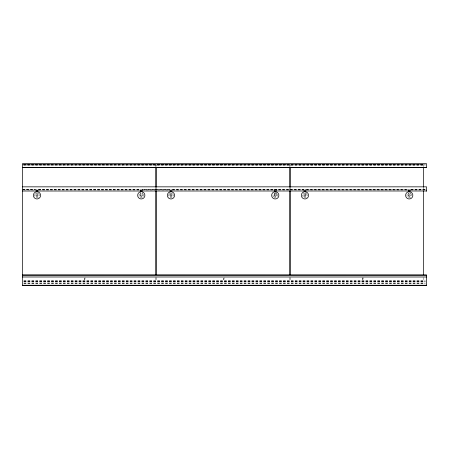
<?xml version="1.0" encoding="UTF-8"?>
<svg xmlns="http://www.w3.org/2000/svg" width="449" height="449" viewBox="0 0 449 449"><rect width="100%" height="100%" fill="white"/><g stroke="black" fill="none" stroke-linecap="round" stroke-linejoin="round"><path stroke-width="0.34" stroke-dasharray="2.25 1.68" d="M23.853 164.575L425.147 164.575M23.853 164.671L425.147 164.671M22.45 164.789L155.702 164.789L155.702 166.366M23.853 164.946L425.147 164.946M22.45 164.968L155.702 164.968M156.426 164.968L289.678 164.968M290.402 164.968L423.654 164.968M23.853 165.109L425.147 165.109M22.45 189.315L426.55 189.315M22.45 189.77L35.409 189.77M38.586 189.77L140.374 189.77L140.374 189.315M169.778 189.77L142.187 189.77L142.187 189.315M172.573 189.77L304.04 189.77L304.04 189.315M306.549 189.77L408.326 189.77L408.326 189.315M410.818 189.77L426.55 189.77M22.45 189.86L35.409 189.86M38.586 189.86L140.374 189.86M142.187 189.86L169.778 189.86M172.573 189.86L304.04 189.86M306.549 189.86L408.326 189.86M410.818 189.86L426.55 189.86M23.814 189.994L35.409 189.994M38.586 189.994L140.374 189.994M142.187 189.994L169.778 189.994M172.573 189.994L304.04 189.994M306.549 189.994L408.326 189.994M410.818 189.994L425.181 189.994M362.365 278.812L363.089 278.812M84.345 278.812L84.345 279.357L84.923 279.357M223.389 278.812L223.389 279.357L223.967 279.357M362.365 277.628L362.433 279.357L363.017 279.357M23.853 280.535L425.147 280.535M23.853 280.99L425.147 280.99M23.853 281.169L425.147 281.169M23.853 281.428L425.147 281.428M23.853 281.517L425.147 281.517M23.853 282.965L425.147 282.965M23.853 283.162L425.147 283.162M23.853 283.341L425.147 283.341M362.433 279.357L363.022 279.357L363.089 277.628M223.389 279.357L223.978 279.357L223.978 278.812M84.345 279.357L84.934 279.357L84.934 278.812M423.654 166.366L423.654 164.789L290.402 164.789L290.402 166.366M423.654 188.03L423.654 190.129M423.654 277.493L423.654 281.169M410.139 189.315L410.139 189.77M409.23 191.723L409.23 192.694M305.853 189.315L305.853 189.77M290.402 188.03L290.402 190.129M290.402 277.493L290.402 281.169M290.099 189.315L290.099 190.443M289.678 166.366L289.678 164.789L156.426 164.789L156.426 166.366M289.678 188.03L289.678 190.129M289.678 277.493L289.678 281.169M276.163 189.315L276.163 189.77M275.254 191.235L275.254 194.294M274.35 189.315L274.35 189.77M224.045 277.628L224.045 278.812L223.321 278.812L223.321 277.628M171.877 189.315L171.877 189.77M170.064 189.315L170.064 189.77M156.426 188.03L156.426 190.129M156.426 277.493L156.426 281.169M156.123 189.315L156.123 190.443M155.702 188.03L155.702 190.129M155.702 277.493L155.702 281.169M85.001 277.628L85.001 278.812L84.277 278.812L84.277 277.628M37.901 189.315L37.901 189.77M36.998 191.723L36.998 192.694M36.088 189.315L36.088 189.77M277.235 194.209A2.284 2.284 0 0 1 274.115 197.33M273.637 196.965A2.284 2.284 0 0 1 273.278 194.209M275.254 193.064A2.284 2.284 0 0 1 275.849 193.143M306.566 193.732A2.284 2.284 0 0 1 303.805 197.33M303.333 196.965A2.284 2.284 0 0 1 302.968 194.209M172.949 194.209A2.284 2.284 0 0 1 172.59 196.965M172.113 197.33A2.284 2.284 0 0 1 169.357 193.732M143.259 194.209A2.284 2.284 0 0 1 142.894 196.965M142.423 197.33A2.284 2.284 0 0 1 139.661 193.732M38.614 193.732A2.284 2.284 0 0 1 38.614 196.965A2.284 2.284 0 0 1 35.381 196.965A2.284 2.284 0 0 1 35.381 193.732M410.846 193.732A2.284 2.284 0 0 1 410.846 196.965A2.284 2.284 0 0 1 407.613 196.965A2.284 2.284 0 0 1 407.613 193.732"/><path stroke-width="0.67" d="M37.901 190.443C38.58 191.499 35.409 191.504 36.088 190.443M142.187 190.443C142.866 191.499 139.695 191.504 140.374 190.443M171.877 190.443C172.556 191.499 169.385 191.504 170.064 190.443M274.35 190.443C273.666 191.499 276.837 191.504 276.163 190.443M305.853 190.443C306.532 191.499 303.361 191.504 304.04 190.443M410.139 190.443C410.818 191.504 407.647 191.499 408.326 190.443M140.644 191.134L141.514 191.033M408.59 191.134L409.466 191.033M36.762 191.033L37.447 191.072M170.738 191.033L170.974 191.532M22.45 167.387L426.55 167.387M22.45 167.651L426.55 167.651L426.55 163.694L22.45 163.666L22.45 285.334L426.55 285.334L426.55 274.984L22.45 274.984M22.45 186.84L426.55 186.84L426.55 191.235M22.45 191.016L426.55 190.988M22.45 275.164L426.55 275.181M22.45 276.988L426.55 277.005M22.45 285.244L426.55 285.244M423.654 167.062L423.654 187.334M423.654 190.825L423.654 274.698M410.133 192.991L410.133 193.676M409.23 191.021L409.23 191.532M408.326 192.991L408.326 194.294M305.853 192.694L305.853 194.294M304.95 191.021L304.95 191.532M304.046 192.991L304.046 194.294M290.402 167.062L290.402 187.334M290.402 190.825L290.402 274.698M289.678 167.062L289.678 187.334M289.678 190.825L289.678 274.698M276.157 192.991L276.157 194.294M275.254 191.021L275.254 191.532M274.35 192.991L274.35 194.294M171.877 192.991L171.877 194.294M170.07 192.694L170.07 194.294M156.426 167.062L156.426 187.334M156.426 190.825L156.426 274.698M155.702 167.062L155.702 187.334M155.702 190.825L155.702 274.698M142.181 192.991L142.181 194.294M141.278 191.021L141.278 191.532M140.374 192.694L140.374 193.676M37.901 192.991L37.901 193.676M36.998 191.021L36.998 191.532M36.094 192.991L36.094 194.294M275.894 194.714A0.904 0.904 0 0 1 275.894 195.989A0.904 0.904 0 0 1 274.614 195.989A0.904 0.904 0 0 1 274.614 194.714M276.191 191.852A3.62 3.62 0 0 1 278.223 197.425A3.62 3.62 0 0 1 272.29 197.425A3.62 3.62 0 0 1 274.317 191.852M305.584 194.714A0.904 0.904 0 0 1 305.64 195.932A0.904 0.904 0 0 1 304.428 196.09A0.904 0.904 0 0 1 304.164 194.9M305.887 191.852A3.62 3.62 0 0 1 307.913 197.425A3.62 3.62 0 0 1 301.981 197.425A3.62 3.62 0 0 1 304.012 191.852M171.754 194.9A0.904 0.904 0 0 1 171.49 196.09A0.904 0.904 0 0 1 170.278 195.932A0.904 0.904 0 0 1 170.334 194.714M171.911 191.852A3.62 3.62 0 0 1 173.937 197.425A3.62 3.62 0 0 1 168.005 197.425A3.62 3.62 0 0 1 170.036 191.852M142.153 195.119A0.904 0.904 0 0 1 141.587 196.202A0.904 0.904 0 0 1 140.458 195.73A0.904 0.904 0 0 1 140.829 194.569M142.215 191.852A3.62 3.62 0 0 1 144.247 197.425A3.62 3.62 0 0 1 138.314 197.425A3.62 3.62 0 0 1 140.341 191.852M37.447 194.569A0.904 0.904 0 0 1 37.817 195.73A0.904 0.904 0 0 1 36.689 196.202A0.904 0.904 0 0 1 36.122 195.119M37.935 191.852A3.62 3.62 0 0 1 39.961 197.425A3.62 3.62 0 0 1 34.029 197.425A3.62 3.62 0 0 1 36.06 191.852M409.684 194.569A0.904 0.904 0 0 1 410.049 195.73A0.904 0.904 0 0 1 408.921 196.202A0.904 0.904 0 0 1 408.36 195.119M410.167 191.852A3.62 3.62 0 0 1 412.199 197.425A3.62 3.62 0 0 1 406.266 197.425A3.62 3.62 0 0 1 408.293 191.852"/></g></svg>
